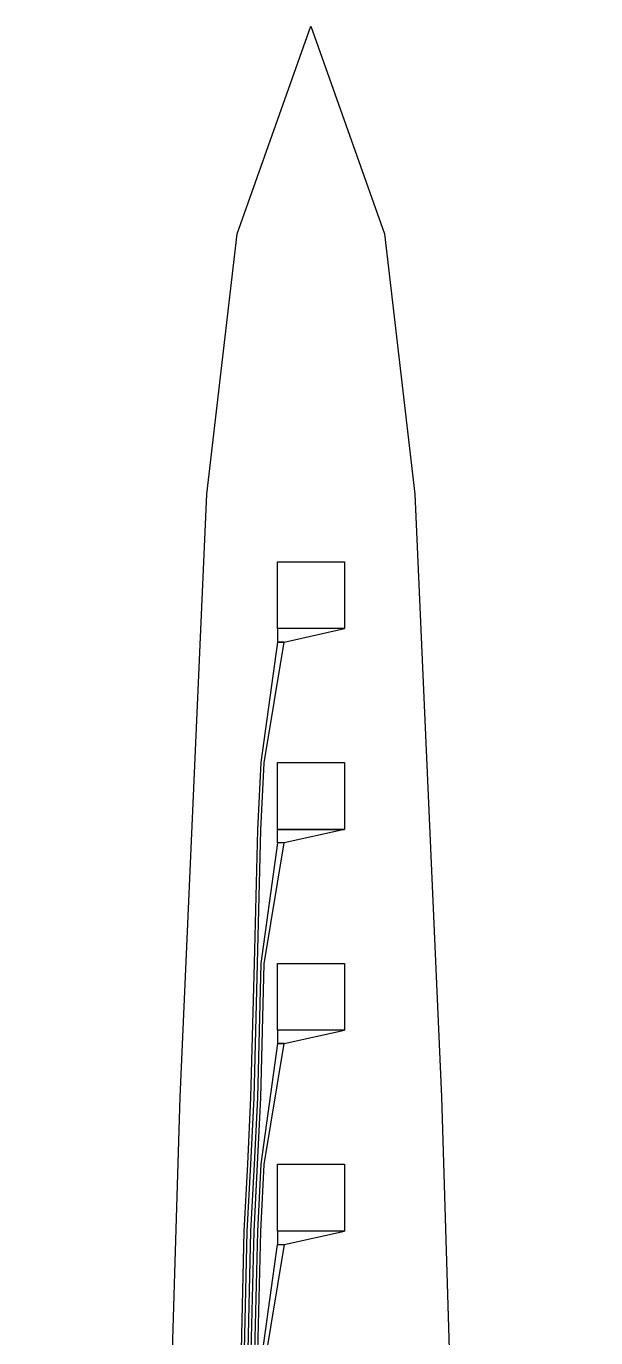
# Model space of a CAD drawing. Header units: inches. Extents: x 106592 to 209533, y 57057 to 74911.
# Drawn here: x 106906.6 to 106991.6, y 67512.2 to 67708.1 of the extents above; entities that cross this region are included whole.
import ezdxf

# ---------------------------------------------------------------- set-up
doc = ezdxf.new("R2010")
doc.units = ezdxf.units.IN
doc.header["$MEASUREMENT"] = 0
for name, color, linetype in [('metal', 221, 'Continuous'), ('nitride window', 40, 'Continuous'), ('profile', 140, 'Continuous')]:
    doc.layers.add(name, color=color, linetype=linetype)

msp = doc.modelspace()

# ---------------------------------------------------------------- linework, layer by layer
at = {"layer": 'metal'}
for points in [[(106944.14, 67628.12), (106954.14, 67628.12), (106954.14, 67618.12), (106944.14, 67618.12)], [(106944.14, 67616.12), (106945.14, 67616.12), (106954.14, 67618.12), (106944.14, 67618.12)], [(106944.14, 67598.12), (106954.14, 67598.12), (106954.14, 67588.12), (106944.14, 67588.12)], [(106954.14, 67588.12), (106945.14, 67586.12), (106944.14, 67586.12), (106944.14, 67588.12)], [(106944.14, 67568.12), (106954.14, 67568.12), (106954.14, 67558.12), (106944.14, 67558.12)], [(106944.14, 67556.12), (106945.14, 67556.12), (106954.14, 67558.12), (106944.14, 67558.12)], [(106944.14, 67538.12), (106954.14, 67538.12), (106954.14, 67528.12), (106944.14, 67528.12)], [(106944.14, 67526.12), (106945.14, 67526.12), (106954.14, 67528.12), (106944.14, 67528.12)]]:
    msp.add_lwpolyline(points, close=True, dxfattribs=at)
for points in [[(106939.15, 67508.12), (106939.64, 67528.05), (106940.15, 67538.12), (106940.64, 67548.05), (106941.15, 67568.12), (106941.64, 67588.05), (106942.14, 67598.05), (106945.14, 67616.12), (106944.14, 67616.12), (106941.65, 67598.12), (106941.14, 67588.05), (106940.65, 67568.13), (106940.14, 67548.06), (106939.65, 67538.13), (106939.14, 67528.06), (106938.65, 67508.13)], [(106940.15, 67508.12), (106940.64, 67528.05), (106941.15, 67538.12), (106941.64, 67548.05), (106942.14, 67568.05), (106945.14, 67586.12), (106944.14, 67586.12), (106941.65, 67568.12), (106941.14, 67548.05), (106940.65, 67538.13), (106940.14, 67528.06), (106939.65, 67508.13)], [(106941.15, 67508.12), (106941.64, 67528.05), (106942.14, 67538.05), (106945.14, 67556.12), (106944.14, 67556.12), (106941.65, 67538.12), (106941.14, 67528.06), (106940.65, 67508.13)], [(106941.65, 67508.12), (106944.14, 67526.12), (106945.14, 67526.12), (106942.14, 67508.05)]]:
    msp.add_lwpolyline(points, dxfattribs=at)
at = {"layer": 'nitride window'}
for points in [[(106944.14, 67628.12), (106954.14, 67628.12), (106954.14, 67618.12), (106944.14, 67618.12)], [(106944.14, 67598.12), (106954.14, 67598.12), (106954.14, 67588.12), (106944.14, 67588.12)], [(106944.14, 67568.12), (106954.14, 67568.12), (106954.14, 67558.12), (106944.14, 67558.12)], [(106944.14, 67538.12), (106954.14, 67538.12), (106954.14, 67528.12), (106944.14, 67528.12)]]:
    msp.add_lwpolyline(points, close=True, dxfattribs=at)
at = {"layer": 'profile'}
msp.add_lwpolyline([(106949.11, 67708.12), (106960.14, 67677.12), (106964.64, 67638.19), (106968.64, 67548.2), (106991.64, 66788.12), (106991.64, 66118.05), (106906.65, 66118.05), (106906.65, 66788.2), (106929.61, 67548.12), (106933.61, 67638.19), (106938.14, 67677.12)], close=True, dxfattribs=at)

doc.saveas('drawing.dxf')
